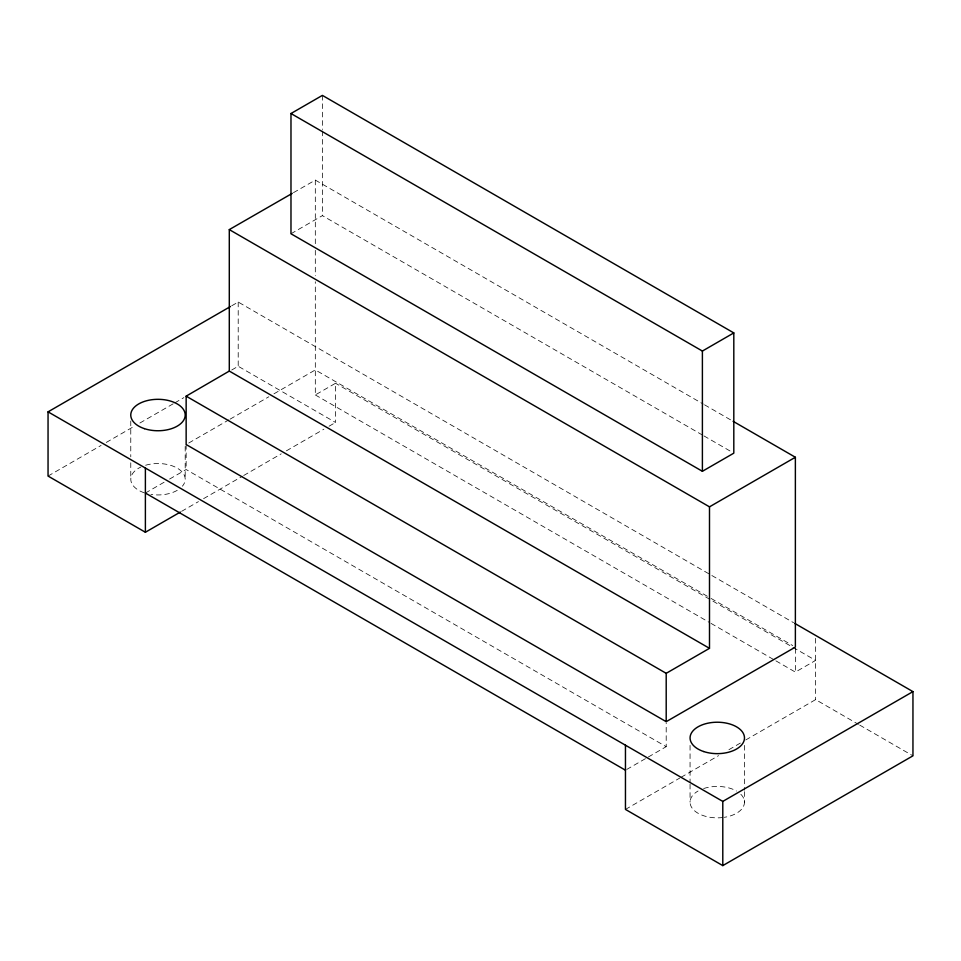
<?xml version="1.0" encoding="UTF-8"?>
<svg xmlns="http://www.w3.org/2000/svg" width="961" height="961" viewBox="0 0 961 961"><rect width="100%" height="100%" fill="white"/><g stroke="black" fill="none" stroke-linecap="round" stroke-linejoin="round"><path stroke-width="0.72" stroke-dasharray="4.8 3.6" d="M290.979 233.763L322.391 215.636L702.659 435.177M231.733 305.79L238.208 302.054L793.546 622.68M48.05 476.055L101.085 445.436M106.263 442.444L134.72 426.011M139.898 423.02L173.533 403.608M174.818 402.863L183.875 397.638M231.733 369.997L238.208 366.261L335.545 422.468L335.545 383.259L315.316 394.935L315.316 281.741M188.728 443.033L228.766 419.909M230.063 419.164L268.816 396.785M273.981 393.806L315.316 369.937L709.747 597.658M145.387 493.041L164.487 482.014M169.58 479.071L186.146 469.521L666.201 746.673L666.201 723.152M181.617 511.336L198.434 501.63M203.6 498.639L242.412 476.236M243.71 475.491L281.213 453.832M286.39 450.841L323.905 429.183M329.082 426.203L335.545 422.468M626.728 769.461L647.101 757.7M648.375 756.968L666.201 746.673M775.911 660.856L795.372 672.099L815.613 660.411L335.545 383.259M625.455 809.414L679.787 778.038M681.073 777.293L718.588 755.634M728.943 749.664L740.583 742.937M745.76 739.958L815.613 699.62L858.437 724.354M293.489 192.656L315.316 180.103L703.26 404.076M704.557 404.821L731.802 420.558M703.957 435.922L731.213 451.658M711.044 598.415L792.777 645.6M315.316 394.935L709.747 622.656M711.044 623.401L774.614 660.111M859.735 725.099L912.95 755.827M815.613 638.356L815.613 699.62M795.372 648.567L795.372 672.099M744.487 745.4L744.487 790.194M744.487 791.684L744.487 802.135M690.058 745.4L690.058 782.735M690.058 784.224L690.058 802.135M322.391 95.391L322.391 129.531M322.391 131.02L322.391 215.636M315.316 180.103L315.316 244.37M315.316 250.353L315.316 275.771M238.208 302.054L238.208 366.261M186.146 444.523L186.146 469.521M185.197 446.385L185.197 479.239M130.768 421.002L130.768 456.835M130.768 462.818L130.768 479.239M740.847 794.291A27.208 15.712 0 0 1 724.318 817.318M722.936 817.511A27.208 15.712 0 0 1 693.361 809.642A27.208 15.712 0 0 1 698.034 791.035M703.668 788.537A27.208 15.712 0 0 1 736.522 791.035M145.628 465.244A27.208 15.712 0 0 1 177.1 468.055A27.208 15.712 0 0 1 182.386 486.194M177.22 490.35A27.208 15.712 0 0 1 150.937 494.41M144.378 492.837A27.208 15.712 0 0 1 140.859 467.034"/><path stroke-width="1.44" d="M733.099 421.302L795.372 457.256L795.372 647.101L666.201 721.675L186.146 444.523L186.146 396.16L229.295 371.078L229.295 229.607L292.204 193.401M795.372 457.256L709.494 506.843L229.295 229.607M290.979 113.518L322.391 95.391L733.808 332.914L733.808 453.16L702.395 471.298L290.979 233.763L290.979 113.518L702.395 351.053L733.808 332.914M180.32 512.081L145.387 532.25L48.05 476.055L48.05 411.849L230.448 306.535M186.146 396.16L666.201 673.325L709.494 648.327L709.494 506.843M48.05 411.849L722.792 801.402L912.95 691.62L912.95 755.827L722.792 865.609L625.455 809.414L625.455 745.207M794.843 623.437L912.95 691.62M229.295 371.078L709.494 648.327M145.387 493.041L625.455 770.205M722.792 801.402L722.792 865.609M702.395 351.053L702.395 471.298M666.201 673.325L666.201 721.675M145.387 468.043L145.387 532.25M703.668 751.538A27.208 15.712 0 0 0 744.487 737.94A27.208 15.712 0 0 0 703.668 724.33A27.208 15.712 0 0 0 703.668 751.538M144.378 428.642A27.208 15.712 0 0 0 185.197 415.032A27.208 15.712 0 0 0 144.378 401.422A27.208 15.712 0 0 0 144.378 428.642"/></g></svg>
